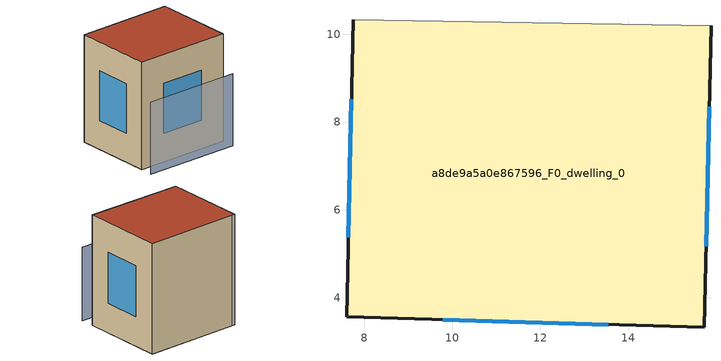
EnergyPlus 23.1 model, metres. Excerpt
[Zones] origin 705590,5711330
a8de9a5a0e867596_F0_dwelling_0
 floor ground (EU_floor_Construction): 15.73,3.33 15.89,10.19 7.74,10.33 7.59,3.57 z0
 wall outside (EU_wall_Construction): 15.89,10.19 15.73,3.33 7.59,3.57 7.74,10.33 z0:9
 wall adiabatic (EU_wall_Construction): 7.74,10.33 15.89,10.19 z0:9
 window (EU_Window_Construction): 7.63,5.38 7.7,8.51 / 15.84,8.35 15.77,5.17 / 13.55,3.39 9.78,3.5 z2.42:6.58
 roof outside (EU_roof_Construction): 15.89,10.19 15.73,3.33 7.59,3.57 7.74,10.33 z9
shading: 7.54,2.5 15.76,2.25 z0:6; 15.89,10.19 7.74,10.33 z0:9
[Building]
EU S2 Campaign: North Axis=0; Terrain=City; Solar Distribution=FullExterior
[Site:Location]
London: Latitude=51.5; Longitude=-0.5; Time Zone=0; Elevation=25
[SizingPeriod:WeatherFileDays]
AnnualSizingPeriod: Begin Month=1; Begin Day of Month=1; End Month=12; End Day of Month=31; Day of Week for Start Day=Monday; Use Weather File Daylight Saving Period=No; Use Weather File Rain and Snow Indicators=No
[MATERIAL]
EU_InternalMass_Material: Roughness=MediumRough; Thickness=0.1; Conductivity=1; Density=1800; Specific Heat=900; Thermal Absorptance=0.9; Solar Absorptance=0.7; Visible Absorptance=0.7
[MATERIAL:NOMASS] Roughness=MediumRough; Thermal Absorptance=0.9; Solar Absorptance=0.7; Visible Absorptance=0.7
Name | Thermal Resistance
EU_wall_NoMass | 0.735294
EU_roof_NoMass | 0.520833
EU_floor_NoMass | 1.81159
[WINDOWMATERIAL:SIMPLEGLAZINGSYSTEM]
EU_Window_SimpleGlazing: UFactor=3.92; Solar Heat Gain Coefficient=0.85; Visible Transmittance=0.85
[CONSTRUCTION]
EU_wall_Construction: EU_wall_NoMass
EU_roof_Construction: EU_roof_NoMass
EU_floor_Construction: EU_floor_NoMass
EU_InternalMass_Construction: EU_InternalMass_Material
EU_Window_Construction: EU_Window_SimpleGlazing
[ZONE]
a8de9a5a0e867596_F0_dwelling_0: Type=1; Multiplier=1; Ceiling Height=autocalculate; Volume=499.63; Floor Area=autocalculate; Part of Total Floor Area=Yes
[INTERNALMASS]
a8de9a5a0e867596_F0_dwelling_0_EU_InternalMass: Construction=EU_InternalMass_Construction; Zone or ZoneList=a8de9a5a0e867596_F0_dwelling_0; Surface Area=55.5141
[OTHEREQUIPMENT]
EU_Step8_InternalGain_a8de9a5a0e867596_F0_dwelling_0_f000: Fuel Type=Electricity; Zone or ZoneList or Space or SpaceList=a8de9a5a0e867596_F0_dwelling_0; Schedule=EU_Step8_GainSchedule_a8de9a5a0e867596_F0_dwelling_0_f000; Design Level Calculation Method=Watts/Area; Power per Zone Floor Area=1; Fraction Latent=0; Fraction Radiant=0; Fraction Lost=0; Carbon Dioxide Generation Rate=0; EndUse Subcategory=EU_Step8_InternalGains
[ZONEVENTILATION:DESIGNFLOWRATE]
EU_ConstantAir_a8de9a5a0e867596_F0_dwelling_0: Zone or ZoneList or Space or SpaceList=a8de9a5a0e867596_F0_dwelling_0; Schedule=EU_AlwaysOn; Design Flow Rate Calculation Method=AirChanges/Hour; Air Changes per Hour=0.48; Ventilation Type=Natural; Fan Pressure Rise=0; Fan Total Efficiency=1; Constant Term Coefficient=1; Temperature Term Coefficient=0; Velocity Term Coefficient=0; Velocity Squared Term Coefficient=0; Minimum Indoor Temperature=-100; Maximum Indoor Temperature=100; Delta Temperature=-100; Minimum Outdoor Temperature=-100; Maximum Outdoor Temperature=100; Maximum Wind Speed=40
[HVACTEMPLATE:THERMOSTAT]
EU_HeatOnly_a8de9a5a0e867596_F0_dwelling_0: Constant Heating Setpoint=20; Constant Cooling Setpoint=50
[HVACTEMPLATE:ZONE:IDEALLOADSAIRSYSTEM]
a8de9a5a0e867596_F0_dwelling_0: Template Thermostat=EU_HeatOnly_a8de9a5a0e867596_F0_dwelling_0; System Availability Schedule=EU_AlwaysOn; Maximum Heating Supply Air Temperature=50; Minimum Cooling Supply Air Temperature=13; Maximum Heating Supply Air Humidity Ratio=0.0156; Minimum Cooling Supply Air Humidity Ratio=0.0077; Heating Limit=NoLimit; Cooling Limit=NoLimit; Heating Availability Schedule=EU_AlwaysOn; Cooling Availability Schedule=EU_CoolingOff; Dehumidification Control Type=ConstantSensibleHeatRatio; Cooling Sensible Heat Ratio=0.7; Dehumidification Setpoint=60; Humidification Control Type=None; Humidification Setpoint=30; Outdoor Air Method=None; Outdoor Air Flow Rate per Person=0.00944; Outdoor Air Flow Rate per Zone Floor Area=0; Outdoor Air Flow Rate per Zone=0; Demand Controlled Ventilation Type=None; Outdoor Air Economizer Type=NoEconomizer; Heat Recovery Type=None; Sensible Heat Recovery Effectiveness=0.7; Latent Heat Recovery Effectiveness=0.65
[SIZING:ZONE]
a8de9a5a0e867596_F0_dwelling_0: Zone Cooling Design Supply Air Temperature Input Method=SupplyAirTemperature; Zone Cooling Design Supply Air Temperature=13; Zone Heating Design Supply Air Temperature Input Method=SupplyAirTemperature; Zone Heating Design Supply Air Temperature=50; Zone Cooling Design Supply Air Humidity Ratio=0.008; Zone Heating Design Supply Air Humidity Ratio=0.008; Cooling Design Air Flow Method=DesignDay; Cooling Design Air Flow Rate=0; Cooling Minimum Air Flow per Zone Floor Area=0.000762; Cooling Minimum Air Flow=0; Cooling Minimum Air Flow Fraction=0.2; Heating Design Air Flow Method=DesignDay; Heating Design Air Flow Rate=0; Heating Maximum Air Flow per Zone Floor Area=0.002032; Heating Maximum Air Flow=0.141576; Heating Maximum Air Flow Fraction=0.3; Account for Dedicated Outdoor Air System=No; Dedicated Outdoor Air System Control Strategy=NeutralSupplyAir; Dedicated Outdoor Air Low Setpoint Temperature for Design=autosize; Dedicated Outdoor Air High Setpoint Temperature for Design=autosize; Zone Load Sizing Method=Sensible Load Only No Latent Load; Zone Latent Cooling Design Supply Air Humidity Ratio Input Method=HumidityRatioDifference; Zone Cooling Design Supply Air Humidity Ratio Difference=0.005; Zone Latent Heating Design Supply Air Humidity Ratio Input Method=HumidityRatioDifference; Zone Humidification Design Supply Air Humidity Ratio Difference=0.005
[SCHEDULE:CONSTANT]
Name | Hourly Value
EU_AlwaysOn | 1
EU_CoolingOff | 0
[SCHEDULE:FILE]
EU_Step8_GainSchedule_a8de9a5a0e867596_F0_dwelling_0_f000: File=../../schedules/a8de9a5a0e867596/a8de9a5a0e867596_F0_dwelling_0_f000_gain.csv; Column Number=1; Rows to Skip at Top=0; Number of Hours of Data=8760; Column Separator=Comma; Interpolate to Timestep=No; Minutes per Item=60; Adjust Schedule for Daylight Savings=Yes
